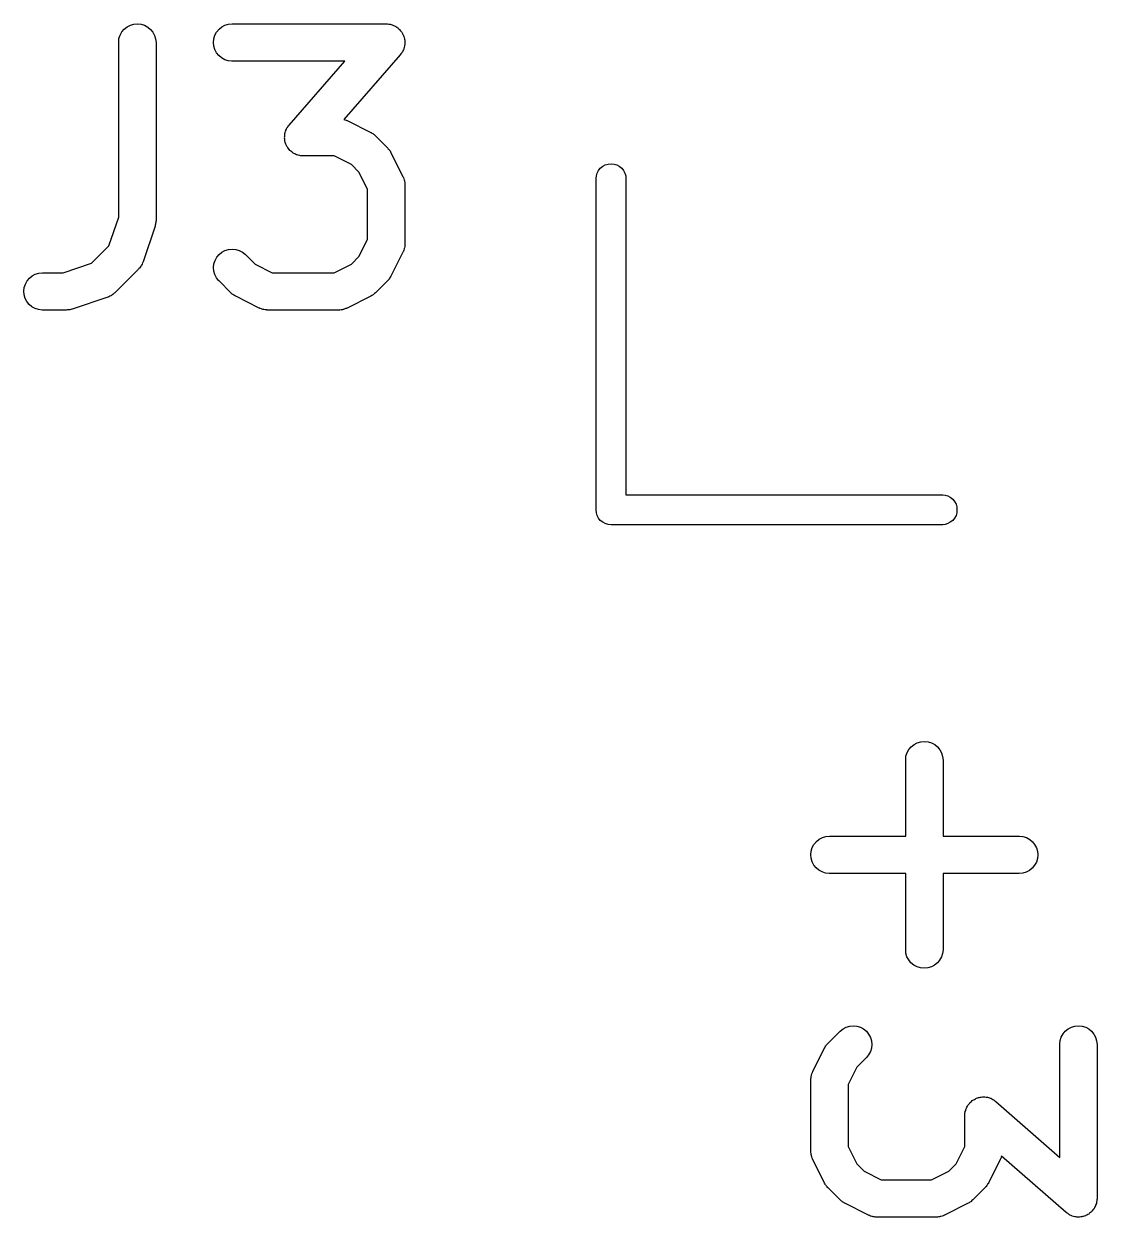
# Model space of a CAD drawing. Extents: x 156.4 to 200.3, y -120.7 to -71.6.
# Drawn here: x 157.311 to 161.623, y -77.172 to -72.377 of the extents above; entities that cross this region are included whole.
import ezdxf

# ---------------------------------------------------------------- set-up
doc = ezdxf.new("R2010")
doc.units = 0
doc.layers.add('BLACK', color=7, linetype='CONTINUOUS')

msp = doc.modelspace()

# ---------------------------------------------------------------- linework, layer by layer
at = {"layer": 'BLACK', "linetype": 'CONTINUOUS'}
for p, q in [((157.705, -72.41), (157.714, -72.3988)), ((157.714, -72.3988), (157.726, -72.3896)), ((157.726, -72.3896), (157.739, -72.3828)), ((157.739, -72.3828), (157.753, -72.3787)), ((157.753, -72.3787), (157.767, -72.3774)), ((157.767, -72.3774), (157.782, -72.3789)), ((157.782, -72.3789), (157.796, -72.3832)), ((157.796, -72.3832), (157.809, -72.3902)), ((157.809, -72.3902), (157.82, -72.3995)), ((157.82, -72.3995), (157.829, -72.4109)), ((158.085, -72.4104), (158.095, -72.3992)), ((158.095, -72.3992), (158.106, -72.3899)), ((158.106, -72.3899), (158.119, -72.383)), ((158.119, -72.383), (158.133, -72.3788)), ((158.133, -72.3788), (158.148, -72.3774)), ((158.148, -72.3774), (158.767, -72.3774)), ((158.767, -72.3774), (158.768, -72.3774)), ((158.768, -72.3774), (158.772, -72.3779)), ((158.772, -72.3779), (158.777, -72.3781)), ((158.777, -72.3781), (158.78, -72.3787)), ((158.78, -72.3787), (158.782, -72.379)), ((158.782, -72.379), (158.787, -72.3804)), ((158.787, -72.3804), (158.791, -72.3815)), ((158.791, -72.3815), (158.794, -72.3826)), ((158.794, -72.3826), (158.796, -72.3834)), ((158.796, -72.3834), (158.8, -72.3857)), ((158.8, -72.3857), (158.805, -72.3877)), ((158.805, -72.3877), (158.807, -72.3892)), ((158.807, -72.3892), (158.809, -72.3905)), ((158.809, -72.3905), (158.813, -72.3935)), ((158.813, -72.3935), (158.816, -72.3963)), ((158.816, -72.3963), (158.818, -72.3982)), ((158.818, -72.3982), (158.82, -72.3999)), ((158.82, -72.3999), (158.823, -72.4036)), ((158.823, -72.4036), (158.826, -72.407)), ((157.692, -72.4513), (157.693, -72.4368)), ((157.692, -72.4524), (157.692, -72.4513)), ((157.692, -73.1545), (157.692, -72.4524)), ((157.693, -72.4368), (157.698, -72.4228)), ((157.698, -72.4228), (157.705, -72.41)), ((157.829, -72.4109), (157.836, -72.4238)), ((157.836, -72.4238), (157.84, -72.4378)), ((157.84, -72.4378), (157.842, -72.4524)), ((157.842, -72.4524), (157.842, -73.1667)), ((158.073, -72.4519), (158.074, -72.4373)), ((158.074, -72.4664), (158.073, -72.4519)), ((158.074, -72.4373), (158.078, -72.4233)), ((158.078, -72.4233), (158.085, -72.4104)), ((158.826, -72.407), (158.828, -72.4093)), ((158.828, -72.4093), (158.829, -72.4113)), ((158.829, -72.4113), (158.832, -72.4155)), ((158.832, -72.4155), (158.834, -72.4195)), ((158.834, -72.4195), (158.835, -72.422)), ((158.835, -72.422), (158.836, -72.4243)), ((158.836, -72.4243), (158.838, -72.4288)), ((158.838, -72.4288), (158.839, -72.4332)), ((158.839, -72.4332), (158.84, -72.4358)), ((158.84, -72.4358), (158.84, -72.4383)), ((158.84, -72.4383), (158.841, -72.443)), ((158.841, -72.443), (158.842, -72.4477)), ((158.842, -72.4477), (158.841, -72.4503)), ((158.841, -72.4503), (158.842, -72.4529)), ((158.842, -72.4529), (158.841, -72.4576)), ((158.078, -72.4805), (158.074, -72.4664)), ((158.085, -72.4934), (158.078, -72.4805)), ((158.094, -72.5049), (158.085, -72.4934)), ((158.823, -72.5018), (158.596, -72.7611)), ((158.826, -72.4979), (158.823, -72.5018)), ((158.829, -72.4943), (158.826, -72.4979)), ((158.83, -72.492), (158.829, -72.4943)), ((158.832, -72.4899), (158.83, -72.492)), ((158.834, -72.4856), (158.832, -72.4899)), ((158.836, -72.4814), (158.834, -72.4856)), ((158.837, -72.4789), (158.836, -72.4814)), ((158.838, -72.4765), (158.837, -72.4789)), ((158.839, -72.4719), (158.838, -72.4765)), ((158.84, -72.4675), (158.839, -72.4719)), ((158.841, -72.4623), (158.84, -72.4648)), ((158.84, -72.4648), (158.84, -72.4675)), ((158.841, -72.4576), (158.841, -72.4623)), ((158.105, -72.5143), (158.094, -72.5049)), ((158.118, -72.5213), (158.105, -72.5143)), ((158.132, -72.5257), (158.118, -72.5213)), ((158.147, -72.5274), (158.132, -72.5257)), ((158.148, -72.5274), (158.147, -72.5274)), ((158.601, -72.5274), (158.148, -72.5274)), ((158.377, -72.7839), (158.601, -72.5274)), ((158.371, -72.7914), (158.374, -72.7878)), ((158.374, -72.7878), (158.377, -72.7839)), ((158.596, -72.7611), (158.601, -72.7629)), ((158.601, -72.7629), (158.606, -72.7644)), ((158.606, -72.7644), (158.608, -72.7655)), ((158.608, -72.7655), (158.61, -72.7663)), ((158.61, -72.7663), (158.705, -72.8139)), ((158.358, -72.8328), (158.359, -72.8281)), ((158.359, -72.8354), (158.358, -72.8328)), ((158.358, -72.8381), (158.359, -72.8354)), ((158.359, -72.8234), (158.36, -72.8209)), ((158.359, -72.8281), (158.359, -72.8234)), ((158.36, -72.8183), (158.361, -72.8138)), ((158.36, -72.8209), (158.36, -72.8183)), ((158.361, -72.8138), (158.362, -72.8092)), ((158.362, -72.8092), (158.363, -72.8068)), ((158.363, -72.8068), (158.364, -72.8043)), ((158.364, -72.8043), (158.366, -72.8001)), ((158.366, -72.8001), (158.368, -72.7958)), ((158.368, -72.7958), (158.37, -72.7937)), ((158.37, -72.7937), (158.371, -72.7914)), ((158.705, -72.8139), (158.706, -72.8143)), ((158.706, -72.8143), (158.709, -72.8166)), ((158.709, -72.8166), (158.713, -72.8186)), ((158.713, -72.8186), (158.716, -72.8206)), ((158.716, -72.8206), (158.718, -72.8223)), ((158.718, -72.8223), (158.721, -72.8252)), ((158.721, -72.8252), (158.724, -72.8279)), ((158.724, -72.8279), (158.772, -72.8755)), ((158.359, -72.8427), (158.358, -72.8381)), ((158.36, -72.8474), (158.359, -72.8427)), ((158.36, -72.8499), (158.36, -72.8474)), ((158.361, -72.8525), (158.36, -72.8499)), ((158.362, -72.8569), (158.361, -72.8525)), ((158.364, -72.8614), (158.362, -72.8569)), ((158.365, -72.8638), (158.364, -72.8614)), ((158.366, -72.8662), (158.365, -72.8638)), ((158.368, -72.8702), (158.366, -72.8662)), ((158.371, -72.8744), (158.368, -72.8702)), ((158.372, -72.8764), (158.371, -72.8744)), ((158.374, -72.8787), (158.372, -72.8764)), ((158.377, -72.8821), (158.374, -72.8787)), ((158.38, -72.8858), (158.377, -72.8821)), ((158.772, -72.8755), (158.773, -72.8763)), ((158.773, -72.8763), (158.775, -72.8796)), ((158.775, -72.8796), (158.778, -72.8826)), ((158.778, -72.8826), (158.78, -72.8853)), ((158.78, -72.8853), (158.782, -72.8877)), ((158.382, -72.8875), (158.38, -72.8858)), ((158.384, -72.8894), (158.382, -72.8875)), ((158.387, -72.8922), (158.384, -72.8894)), ((158.391, -72.8952), (158.387, -72.8922)), ((158.393, -72.8965), (158.391, -72.8952)), ((158.395, -72.898), (158.393, -72.8965)), ((158.4, -72.9), (158.395, -72.898)), ((158.404, -72.9023), (158.4, -72.9)), ((158.406, -72.9031), (158.404, -72.9023)), ((158.409, -72.9042), (158.406, -72.9031)), ((158.413, -72.9053), (158.409, -72.9042)), ((158.418, -72.9067), (158.413, -72.9053)), ((158.42, -72.907), (158.418, -72.9067)), ((158.423, -72.9076), (158.42, -72.907)), ((158.428, -72.9078), (158.423, -72.9076)), ((158.432, -72.9083), (158.428, -72.9078)), ((158.433, -72.9083), (158.432, -72.9083)), ((158.558, -72.9083), (158.433, -72.9083)), ((158.627, -72.9426), (158.558, -72.9083)), ((158.782, -72.8877), (158.784, -72.8915)), ((158.784, -72.8915), (158.786, -72.895)), ((158.786, -72.895), (158.834, -72.9903)), ((158.657, -72.973), (158.627, -72.9426)), ((158.692, -73.0415), (158.657, -72.973)), ((159.611, -72.9882), (159.614, -72.9769)), ((159.614, -72.9769), (159.62, -72.9665)), ((159.62, -72.9665), (159.627, -72.9574)), ((159.627, -72.9574), (159.637, -72.9499)), ((159.637, -72.9499), (159.647, -72.9443)), ((159.647, -72.9443), (159.658, -72.9409)), ((159.658, -72.9409), (159.67, -72.9397)), ((159.67, -72.9397), (159.682, -72.9409)), ((159.682, -72.9409), (159.693, -72.9443)), ((159.693, -72.9443), (159.703, -72.9499)), ((159.703, -72.9499), (159.713, -72.9574)), ((159.713, -72.9574), (159.72, -72.9665)), ((159.72, -72.9665), (159.726, -72.9769)), ((159.726, -72.9769), (159.729, -72.9882)), ((158.834, -72.9903), (158.834, -72.9912)), ((158.834, -72.9912), (158.835, -72.9933)), ((158.835, -72.9933), (158.836, -72.9952)), ((158.836, -72.9952), (158.837, -73.0001)), ((158.837, -73.0001), (158.839, -73.0049)), ((158.839, -73.0049), (158.84, -73.0071)), ((158.84, -73.0071), (158.84, -73.0092)), ((158.84, -73.0092), (158.841, -73.0143)), ((158.841, -73.0143), (158.842, -73.0194)), ((158.842, -73.0194), (158.841, -73.0216)), ((158.841, -73.0216), (158.842, -73.0238)), ((158.842, -73.0238), (158.842, -73.2619)), ((159.61, -72.9971), (159.611, -72.9882)), ((159.61, -74.3271), (159.61, -72.9971)), ((159.729, -72.9882), (159.73, -72.9971)), ((159.73, -72.9971), (159.73, -74.27)), ((158.692, -73.2442), (158.692, -73.0415)), ((157.653, -73.269), (157.692, -73.1545)), ((157.842, -73.1677), (157.841, -73.1719)), ((157.841, -73.1719), (157.841, -73.1761)), ((157.842, -73.1667), (157.842, -73.1677)), ((157.838, -73.1904), (157.79, -73.3332)), ((157.839, -73.1863), (157.838, -73.1904)), ((157.84, -73.1823), (157.839, -73.1863)), ((157.841, -73.1761), (157.84, -73.1792)), ((157.84, -73.1792), (157.84, -73.1823)), ((157.583, -73.3392), (157.653, -73.269)), ((158.657, -73.3127), (158.692, -73.2442)), ((158.842, -73.263), (158.841, -73.2651)), ((158.841, -73.2651), (158.841, -73.2674)), ((158.841, -73.2674), (158.841, -73.2724)), ((158.842, -73.2619), (158.842, -73.263)), ((158.079, -73.3278), (158.086, -73.315)), ((158.086, -73.315), (158.095, -73.3037)), ((158.095, -73.3037), (158.106, -73.2945)), ((158.106, -73.2945), (158.119, -73.2877)), ((158.119, -73.2877), (158.133, -73.2835)), ((158.133, -73.2835), (158.148, -73.2821)), ((158.148, -73.2821), (158.162, -73.2836)), ((158.162, -73.2836), (158.176, -73.2879)), ((158.176, -73.2879), (158.189, -73.2948)), ((158.189, -73.2948), (158.201, -73.3041)), ((158.201, -73.3041), (158.24, -73.3431)), ((158.627, -73.3431), (158.657, -73.3127)), ((158.834, -73.2954), (158.786, -73.3907)), ((158.835, -73.2934), (158.834, -73.2954)), ((158.836, -73.2914), (158.835, -73.2934)), ((158.837, -73.2866), (158.836, -73.2914)), ((158.839, -73.2818), (158.837, -73.2866)), ((158.84, -73.2775), (158.839, -73.2796)), ((158.839, -73.2796), (158.839, -73.2818)), ((158.841, -73.2724), (158.84, -73.2775)), ((157.469, -73.3774), (157.583, -73.3392)), ((157.772, -73.3626), (157.677, -73.4578)), ((157.773, -73.3609), (157.772, -73.3626)), ((157.775, -73.3594), (157.773, -73.3609)), ((157.778, -73.3552), (157.775, -73.3594)), ((157.781, -73.3512), (157.778, -73.3552)), ((157.782, -73.3493), (157.781, -73.3512)), ((157.784, -73.3475), (157.782, -73.3493)), ((157.786, -73.3429), (157.784, -73.3475)), ((157.788, -73.3383), (157.786, -73.3429)), ((157.789, -73.3362), (157.788, -73.3383)), ((157.79, -73.3342), (157.789, -73.3362)), ((157.79, -73.3332), (157.79, -73.3342)), ((158.073, -73.3564), (158.074, -73.3418)), ((158.074, -73.3709), (158.073, -73.3564)), ((158.074, -73.3418), (158.079, -73.3278)), ((158.24, -73.3431), (158.308, -73.3774)), ((158.558, -73.3774), (158.627, -73.3431)), ((157.317, -73.4233), (157.324, -73.4104)), ((157.324, -73.4104), (157.333, -73.3992)), ((157.333, -73.3992), (157.344, -73.3899)), ((157.344, -73.3899), (157.357, -73.383)), ((157.357, -73.383), (157.371, -73.3788)), ((157.371, -73.3788), (157.386, -73.3774)), ((157.386, -73.3774), (157.469, -73.3774)), ((158.078, -73.385), (158.074, -73.3709)), ((158.085, -73.398), (158.078, -73.385)), ((158.094, -73.4094), (158.085, -73.398)), ((158.095, -73.4102), (158.094, -73.4094)), ((158.142, -73.4578), (158.095, -73.4102)), ((158.308, -73.3774), (158.558, -73.3774)), ((158.772, -73.4102), (158.724, -73.4578)), ((158.775, -73.4069), (158.772, -73.4102)), ((158.778, -73.4039), (158.775, -73.4069)), ((158.779, -73.4013), (158.778, -73.4039)), ((158.781, -73.3989), (158.779, -73.4013)), ((158.783, -73.3952), (158.781, -73.3989)), ((158.786, -73.3916), (158.783, -73.3952)), ((158.786, -73.3907), (158.786, -73.3916)), ((157.311, -73.4519), (157.312, -73.4373)), ((157.312, -73.4664), (157.311, -73.4519)), ((157.312, -73.4373), (157.317, -73.4233)), ((157.674, -73.4599), (157.673, -73.4615)), ((157.676, -73.4585), (157.674, -73.4599)), ((157.677, -73.4578), (157.676, -73.4585)), ((158.145, -73.4605), (158.142, -73.4578)), ((158.148, -73.4634), (158.145, -73.4605)), ((158.724, -73.4585), (158.72, -73.4612)), ((158.724, -73.4578), (158.724, -73.4585)), ((157.316, -73.4805), (157.312, -73.4664)), ((157.323, -73.4934), (157.316, -73.4805)), ((157.332, -73.5049), (157.323, -73.4934)), ((157.343, -73.5143), (157.332, -73.5049)), ((157.648, -73.4759), (157.505, -73.5235)), ((157.65, -73.475), (157.648, -73.4759)), ((157.652, -73.4744), (157.65, -73.475)), ((157.656, -73.472), (157.652, -73.4744)), ((157.661, -73.47), (157.656, -73.472)), ((157.663, -73.4687), (157.661, -73.47)), ((157.665, -73.4677), (157.663, -73.4687)), ((157.669, -73.4645), (157.665, -73.4677)), ((157.673, -73.4615), (157.669, -73.4645)), ((158.151, -73.4651), (158.148, -73.4634)), ((158.154, -73.4671), (158.151, -73.4651)), ((158.157, -73.4691), (158.154, -73.4671)), ((158.161, -73.4714), (158.157, -73.4691)), ((158.162, -73.4718), (158.161, -73.4714)), ((158.257, -73.5195), (158.162, -73.4718)), ((158.705, -73.4718), (158.61, -73.5195)), ((158.709, -73.4696), (158.705, -73.4718)), ((158.712, -73.4677), (158.709, -73.4696)), ((158.715, -73.4657), (158.712, -73.4677)), ((158.717, -73.4641), (158.715, -73.4657)), ((158.72, -73.4612), (158.717, -73.4641)), ((157.356, -73.5213), (157.343, -73.5143)), ((157.37, -73.5257), (157.356, -73.5213)), ((157.385, -73.5274), (157.37, -73.5257)), ((157.386, -73.5274), (157.385, -73.5274)), ((157.481, -73.5274), (157.386, -73.5274)), ((157.485, -73.527), (157.481, -73.5274)), ((157.489, -73.5269), (157.485, -73.527)), ((157.492, -73.5263), (157.489, -73.5269)), ((157.496, -73.526), (157.492, -73.5263)), ((157.5, -73.5247), (157.496, -73.526)), ((157.504, -73.5239), (157.5, -73.5247)), ((157.505, -73.5235), (157.504, -73.5239)), ((158.259, -73.5203), (158.257, -73.5195)), ((158.261, -73.5213), (158.259, -73.5203)), ((158.266, -73.5229), (158.261, -73.5213)), ((158.271, -73.5247), (158.266, -73.5229)), ((158.273, -73.5251), (158.271, -73.5247)), ((158.275, -73.5257), (158.273, -73.5251)), ((158.28, -73.5263), (158.275, -73.5257)), ((158.285, -73.5272), (158.28, -73.5263)), ((158.287, -73.5271), (158.285, -73.5272)), ((158.289, -73.5274), (158.287, -73.5271)), ((158.29, -73.5274), (158.289, -73.5274)), ((158.576, -73.5274), (158.29, -73.5274)), ((158.578, -73.5272), (158.576, -73.5274)), ((158.581, -73.5273), (158.578, -73.5272)), ((158.586, -73.5265), (158.581, -73.5273)), ((158.591, -73.526), (158.586, -73.5265)), ((158.593, -73.5253), (158.591, -73.526)), ((158.595, -73.525), (158.593, -73.5253)), ((158.6, -73.5232), (158.595, -73.525)), ((158.605, -73.5217), (158.6, -73.5232)), ((158.607, -73.5207), (158.605, -73.5217)), ((158.609, -73.5199), (158.607, -73.5207)), ((158.61, -73.5195), (158.609, -73.5199)), ((159.73, -74.27), (161.003, -74.27)), ((161.003, -74.27), (161.012, -74.2709)), ((161.012, -74.2709), (161.023, -74.2743)), ((161.023, -74.2743), (161.033, -74.2799)), ((161.033, -74.2799), (161.043, -74.2874)), ((161.043, -74.2874), (161.05, -74.2965)), ((161.05, -74.2965), (161.056, -74.3069)), ((161.056, -74.3069), (161.059, -74.3182)), ((161.059, -74.3182), (161.06, -74.33)), ((159.61, -74.33), (159.61, -74.3271)), ((159.611, -74.3418), (159.61, -74.33)), ((159.614, -74.3531), (159.611, -74.3418)), ((159.619, -74.3613), (159.614, -74.3531)), ((159.62, -74.3635), (159.619, -74.3613)), ((159.627, -74.3726), (159.62, -74.3635)), ((161.05, -74.3635), (161.043, -74.3726)), ((161.056, -74.3531), (161.05, -74.3635)), ((161.059, -74.3418), (161.056, -74.3531)), ((161.06, -74.33), (161.059, -74.3418)), ((159.637, -74.3801), (159.627, -74.3726)), ((159.647, -74.3857), (159.637, -74.3801)), ((159.658, -74.3891), (159.647, -74.3857)), ((159.67, -74.3903), (159.658, -74.3891)), ((159.673, -74.39), (159.67, -74.3903)), ((161.003, -74.39), (159.673, -74.39)), ((161.012, -74.3891), (161.003, -74.39)), ((161.023, -74.3857), (161.012, -74.3891)), ((161.033, -74.3801), (161.023, -74.3857)), ((161.043, -74.3726), (161.033, -74.3801)), ((160.867, -75.2932), (160.876, -75.282)), ((160.876, -75.282), (160.888, -75.2728)), ((160.888, -75.2728), (160.9, -75.2661)), ((160.9, -75.2661), (160.915, -75.2619)), ((160.915, -75.2619), (160.929, -75.2606)), ((160.929, -75.2606), (160.944, -75.2621)), ((160.944, -75.2621), (160.958, -75.2665)), ((160.958, -75.2665), (160.971, -75.2734)), ((160.971, -75.2734), (160.982, -75.2827)), ((160.982, -75.2827), (160.991, -75.2941)), ((160.854, -75.3345), (160.855, -75.32)), ((160.855, -75.32), (160.86, -75.306)), ((160.86, -75.306), (160.867, -75.2932)), ((160.991, -75.2941), (160.998, -75.307)), ((160.998, -75.307), (161.002, -75.321)), ((161.002, -75.321), (161.004, -75.3356)), ((160.854, -75.3356), (160.854, -75.3345)), ((160.854, -75.6415), (160.854, -75.3356)), ((161.004, -75.3356), (161.004, -75.6415)), ((160.485, -75.6746), (160.495, -75.6633)), ((160.495, -75.6633), (160.506, -75.6541)), ((160.506, -75.6541), (160.519, -75.6472)), ((160.519, -75.6472), (160.533, -75.643)), ((160.533, -75.643), (160.548, -75.6415)), ((160.548, -75.6415), (160.854, -75.6415)), ((161.004, -75.6415), (161.31, -75.6415)), ((161.31, -75.6415), (161.311, -75.6416)), ((161.311, -75.6416), (161.325, -75.6432)), ((161.325, -75.6432), (161.339, -75.6476)), ((161.339, -75.6476), (161.352, -75.6547)), ((161.352, -75.6547), (161.363, -75.6641)), ((161.363, -75.6641), (161.372, -75.6755)), ((160.473, -75.716), (160.474, -75.7015)), ((160.474, -75.7015), (160.478, -75.6875)), ((160.478, -75.6875), (160.485, -75.6746)), ((161.372, -75.6755), (161.379, -75.6885)), ((161.379, -75.6885), (161.383, -75.7025)), ((161.383, -75.7025), (161.385, -75.7171)), ((160.474, -75.7306), (160.473, -75.716)), ((160.478, -75.7446), (160.474, -75.7306)), ((160.485, -75.7576), (160.478, -75.7446)), ((160.494, -75.769), (160.485, -75.7576)), ((161.372, -75.7585), (161.362, -75.7698)), ((161.379, -75.7456), (161.372, -75.7585)), ((161.383, -75.7316), (161.379, -75.7456)), ((161.385, -75.7171), (161.383, -75.7316)), ((160.505, -75.7784), (160.494, -75.769)), ((160.518, -75.7855), (160.505, -75.7784)), ((160.532, -75.7899), (160.518, -75.7855)), ((160.547, -75.7915), (160.532, -75.7899)), ((160.548, -75.7915), (160.547, -75.7915)), ((160.854, -75.7915), (160.548, -75.7915)), ((160.854, -76.0975), (160.854, -75.7915)), ((161.31, -75.7915), (161.004, -75.7915)), ((161.004, -75.7915), (161.004, -76.0975)), ((161.324, -75.7901), (161.31, -75.7915)), ((161.338, -75.7859), (161.324, -75.7901)), ((161.351, -75.779), (161.338, -75.7859)), ((161.362, -75.7698), (161.351, -75.779)), ((160.855, -76.1121), (160.854, -76.0975)), ((161.004, -76.0975), (161.004, -76.0985)), ((160.859, -76.1261), (160.855, -76.1121)), ((160.866, -76.139), (160.859, -76.1261)), ((160.875, -76.1503), (160.866, -76.139)), ((160.99, -76.1399), (160.981, -76.1511)), ((160.998, -76.127), (160.99, -76.1399)), ((161.002, -76.1131), (160.998, -76.127)), ((161.004, -76.0985), (161.002, -76.1131)), ((160.887, -76.1597), (160.875, -76.1503)), ((160.9, -76.1666), (160.887, -76.1597)), ((160.913, -76.171), (160.9, -76.1666)), ((160.928, -76.1725), (160.913, -76.171)), ((160.943, -76.1712), (160.928, -76.1725)), ((160.957, -76.167), (160.943, -76.1712)), ((160.97, -76.1603), (160.957, -76.167)), ((160.981, -76.1511), (160.97, -76.1603)), ((160.542, -76.473), (160.59, -76.4254)), ((160.59, -76.4254), (160.591, -76.4247)), ((160.591, -76.4247), (160.602, -76.4156)), ((160.602, -76.4156), (160.615, -76.4088)), ((160.615, -76.4088), (160.629, -76.4047)), ((160.629, -76.4047), (160.644, -76.4035)), ((160.644, -76.4035), (160.658, -76.405)), ((160.658, -76.405), (160.672, -76.4094)), ((160.672, -76.4094), (160.685, -76.4164)), ((160.685, -76.4164), (160.696, -76.4258)), ((160.696, -76.4258), (160.705, -76.4372)), ((161.486, -76.4361), (161.495, -76.4249)), ((161.495, -76.4249), (161.507, -76.4157)), ((161.507, -76.4157), (161.52, -76.4089)), ((161.52, -76.4089), (161.534, -76.4048)), ((161.534, -76.4048), (161.548, -76.4035)), ((161.548, -76.4035), (161.563, -76.405)), ((161.563, -76.405), (161.577, -76.4093)), ((161.577, -76.4093), (161.59, -76.4163)), ((161.59, -76.4163), (161.601, -76.4256)), ((161.601, -76.4256), (161.61, -76.4369)), ((160.535, -76.4819), (160.537, -76.4793)), ((160.537, -76.4793), (160.54, -76.4763)), ((160.54, -76.4763), (160.542, -76.473)), ((160.705, -76.4372), (160.712, -76.4501)), ((160.712, -76.4501), (160.716, -76.4641)), ((160.716, -76.4641), (160.718, -76.4787)), ((160.718, -76.4787), (160.716, -76.4933)), ((161.473, -76.4774), (161.474, -76.4629)), ((161.473, -76.4785), (161.473, -76.4774)), ((161.473, -76.9322), (161.473, -76.4785)), ((161.474, -76.4629), (161.479, -76.4489)), ((161.479, -76.4489), (161.486, -76.4361)), ((161.61, -76.4369), (161.617, -76.4499)), ((161.617, -76.4499), (161.621, -76.4639)), ((161.621, -76.4639), (161.623, -76.4785)), ((161.623, -76.4785), (161.623, -77.0975)), ((160.481, -76.5878), (160.528, -76.4925)), ((160.528, -76.4925), (160.529, -76.4916)), ((160.529, -76.4916), (160.531, -76.4881)), ((160.531, -76.4881), (160.533, -76.4843)), ((160.533, -76.4843), (160.535, -76.4819)), ((160.705, -76.5202), (160.696, -76.5315)), ((160.712, -76.5073), (160.705, -76.5202)), ((160.716, -76.4933), (160.712, -76.5073)), ((160.657, -76.5705), (160.623, -76.639)), ((160.696, -76.5315), (160.657, -76.5705)), ((160.473, -76.6159), (160.474, -76.6108)), ((160.473, -76.6181), (160.473, -76.6159)), ((160.473, -76.6203), (160.473, -76.6181)), ((160.473, -76.6213), (160.473, -76.6203)), ((160.473, -76.907), (160.473, -76.6213)), ((160.474, -76.6057), (160.475, -76.6036)), ((160.474, -76.6108), (160.474, -76.6057)), ((160.475, -76.6014), (160.477, -76.5966)), ((160.475, -76.6036), (160.475, -76.6014)), ((160.477, -76.5966), (160.479, -76.5918)), ((160.479, -76.5918), (160.48, -76.5898)), ((160.48, -76.5898), (160.481, -76.5878)), ((160.623, -76.639), (160.623, -76.8893)), ((161.105, -76.7218), (161.108, -76.7182)), ((161.108, -76.7182), (161.111, -76.7144)), ((161.111, -76.7144), (161.112, -76.7126)), ((161.112, -76.7126), (161.114, -76.7106)), ((161.114, -76.7106), (161.118, -76.7076)), ((161.118, -76.7076), (161.121, -76.7044)), ((161.121, -76.7044), (161.124, -76.7031)), ((161.124, -76.7031), (161.126, -76.7014)), ((161.126, -76.7014), (161.13, -76.6992)), ((161.13, -76.6992), (161.134, -76.6968)), ((161.134, -76.6968), (161.136, -76.6958)), ((161.136, -76.6958), (161.139, -76.6946)), ((161.139, -76.6946), (161.143, -76.6933)), ((161.143, -76.6933), (161.147, -76.6917)), ((161.147, -76.6917), (161.15, -76.6912)), ((161.15, -76.6912), (161.153, -76.6905)), ((161.153, -76.6905), (161.157, -76.6901)), ((161.157, -76.6901), (161.162, -76.6893)), ((161.162, -76.6893), (161.165, -76.6894)), ((161.165, -76.6894), (161.167, -76.6892)), ((161.167, -76.6892), (161.172, -76.6897)), ((161.172, -76.6897), (161.177, -76.6898)), ((161.177, -76.6898), (161.179, -76.6904)), ((161.179, -76.6904), (161.182, -76.6907)), ((161.182, -76.6907), (161.186, -76.6921)), ((161.186, -76.6921), (161.191, -76.6932)), ((161.191, -76.6932), (161.193, -76.6942)), ((161.193, -76.6942), (161.196, -76.695)), ((161.196, -76.695), (161.2, -76.6973)), ((161.2, -76.6973), (161.204, -76.6992)), ((161.204, -76.6992), (161.206, -76.7007)), ((161.206, -76.7007), (161.209, -76.702)), ((161.209, -76.702), (161.212, -76.705)), ((161.212, -76.705), (161.216, -76.7077)), ((161.216, -76.7077), (161.473, -76.9322)), ((161.092, -76.7537), (161.093, -76.7512)), ((161.092, -76.7584), (161.092, -76.7537)), ((161.092, -76.7631), (161.092, -76.7584)), ((161.092, -76.7642), (161.092, -76.7631)), ((161.092, -76.8893), (161.092, -76.7642)), ((161.093, -76.7486), (161.095, -76.7441)), ((161.093, -76.7512), (161.093, -76.7486)), ((161.095, -76.7441), (161.096, -76.7395)), ((161.096, -76.7395), (161.097, -76.7371)), ((161.097, -76.7371), (161.098, -76.7346)), ((161.098, -76.7346), (161.1, -76.7305)), ((161.1, -76.7305), (161.102, -76.7262)), ((161.102, -76.7262), (161.104, -76.7241)), ((161.104, -76.7241), (161.105, -76.7218)), ((160.473, -76.9092), (160.473, -76.907)), ((160.473, -76.9114), (160.473, -76.9092)), ((160.474, -76.9165), (160.473, -76.9114)), ((160.623, -76.8893), (160.657, -76.9578)), ((161.057, -76.9578), (161.092, -76.8893)), ((160.474, -76.9216), (160.474, -76.9165)), ((160.475, -76.9237), (160.474, -76.9216)), ((160.475, -76.9259), (160.475, -76.9237)), ((160.477, -76.9307), (160.475, -76.9259)), ((160.478, -76.9356), (160.477, -76.9307)), ((160.479, -76.9376), (160.478, -76.9356)), ((160.48, -76.9396), (160.479, -76.9376)), ((160.481, -76.9406), (160.48, -76.9396)), ((160.528, -77.0358), (160.481, -76.9406)), ((160.657, -76.9578), (160.687, -76.9882)), ((161.027, -76.9882), (161.057, -76.9578)), ((161.234, -76.9406), (161.186, -77.0358)), ((161.235, -76.9385), (161.234, -76.9406)), ((161.236, -76.9366), (161.235, -76.9385)), ((161.237, -76.9317), (161.236, -76.9366)), ((161.239, -76.9271), (161.237, -76.9317)), ((161.498, -77.1539), (161.239, -76.9271)), ((160.687, -76.9882), (160.756, -77.0225)), ((160.958, -77.0225), (161.027, -76.9882)), ((160.53, -77.0394), (160.528, -77.0358)), ((160.532, -77.0431), (160.53, -77.0394)), ((160.534, -77.0455), (160.532, -77.0431)), ((160.536, -77.0482), (160.534, -77.0455)), ((160.539, -77.0513), (160.536, -77.0482)), ((160.541, -77.0545), (160.539, -77.0513)), ((160.542, -77.0553), (160.541, -77.0545)), ((160.59, -77.1029), (160.542, -77.0553)), ((160.756, -77.0225), (160.958, -77.0225)), ((161.172, -77.0553), (161.124, -77.1029)), ((161.175, -77.052), (161.172, -77.0553)), ((161.178, -77.049), (161.175, -77.052)), ((161.179, -77.0464), (161.178, -77.049)), ((161.181, -77.044), (161.179, -77.0464)), ((161.183, -77.0403), (161.181, -77.044)), ((161.186, -77.0367), (161.183, -77.0403)), ((161.186, -77.0358), (161.186, -77.0367)), ((160.593, -77.1056), (160.59, -77.1029)), ((161.124, -77.1036), (161.12, -77.1063)), ((161.124, -77.1029), (161.124, -77.1036)), ((161.623, -77.0985), (161.622, -77.1032)), ((161.622, -77.1032), (161.622, -77.1079)), ((161.623, -77.0975), (161.623, -77.0985)), ((160.596, -77.1085), (160.593, -77.1056)), ((160.599, -77.1102), (160.596, -77.1085)), ((160.601, -77.1122), (160.599, -77.1102)), ((160.605, -77.1142), (160.601, -77.1122)), ((160.608, -77.1165), (160.605, -77.1142)), ((160.609, -77.117), (160.608, -77.1165)), ((160.705, -77.1646), (160.609, -77.117)), ((161.105, -77.117), (161.01, -77.1646)), ((161.109, -77.1147), (161.105, -77.117)), ((161.112, -77.1128), (161.109, -77.1147)), ((161.115, -77.1108), (161.112, -77.1128)), ((161.117, -77.1092), (161.115, -77.1108)), ((161.12, -77.1063), (161.117, -77.1092)), ((161.6, -77.1511), (161.596, -77.154)), ((161.602, -77.1491), (161.6, -77.1511)), ((161.604, -77.1473), (161.602, -77.1491)), ((161.606, -77.1435), (161.604, -77.1473)), ((161.61, -77.1399), (161.606, -77.1435)), ((161.611, -77.1376), (161.61, -77.1399)), ((161.612, -77.1354), (161.611, -77.1376)), ((161.614, -77.1312), (161.612, -77.1354)), ((161.617, -77.127), (161.614, -77.1312)), ((161.618, -77.1221), (161.617, -77.1245)), ((161.617, -77.1245), (161.617, -77.127)), ((161.62, -77.1176), (161.618, -77.1221)), ((161.621, -77.1131), (161.62, -77.1176)), ((161.622, -77.1079), (161.621, -77.1105)), ((161.621, -77.1105), (161.621, -77.1131)), ((160.707, -77.1654), (160.705, -77.1646)), ((160.709, -77.1664), (160.707, -77.1654)), ((160.713, -77.168), (160.709, -77.1664)), ((160.718, -77.1698), (160.713, -77.168)), ((160.72, -77.1702), (160.718, -77.1698)), ((160.723, -77.1709), (160.72, -77.1702)), ((160.728, -77.1714), (160.723, -77.1709)), ((160.733, -77.1723), (160.728, -77.1714)), ((160.735, -77.1722), (160.733, -77.1723)), ((160.737, -77.1725), (160.735, -77.1722)), ((160.738, -77.1725), (160.737, -77.1725)), ((160.976, -77.1725), (160.738, -77.1725)), ((160.978, -77.1723), (160.976, -77.1725)), ((160.981, -77.1724), (160.978, -77.1723)), ((160.986, -77.1716), (160.981, -77.1724)), ((160.991, -77.1711), (160.986, -77.1716)), ((160.993, -77.1704), (160.991, -77.1711)), ((160.995, -77.1701), (160.993, -77.1704)), ((161, -77.1683), (160.995, -77.1701)), ((161.005, -77.1668), (161, -77.1683)), ((161.007, -77.1658), (161.005, -77.1668)), ((161.009, -77.165), (161.007, -77.1658)), ((161.01, -77.1646), (161.009, -77.165)), ((161.502, -77.1567), (161.498, -77.1539)), ((161.506, -77.1597), (161.502, -77.1567)), ((161.508, -77.1609), (161.506, -77.1597)), ((161.51, -77.1625), (161.508, -77.1609)), ((161.514, -77.1644), (161.51, -77.1625)), ((161.519, -77.1666), (161.514, -77.1644)), ((161.521, -77.1674), (161.519, -77.1666)), ((161.523, -77.1685), (161.521, -77.1674)), ((161.528, -77.1696), (161.523, -77.1685)), ((161.533, -77.171), (161.528, -77.1696)), ((161.535, -77.1712), (161.533, -77.171)), ((161.538, -77.1718), (161.535, -77.1712)), ((161.542, -77.172), (161.538, -77.1718)), ((161.547, -77.1725), (161.542, -77.172)), ((161.55, -77.1723), (161.547, -77.1725)), ((161.552, -77.1724), (161.55, -77.1723)), ((161.557, -77.1716), (161.552, -77.1724)), ((161.562, -77.1712), (161.557, -77.1716)), ((161.564, -77.1704), (161.562, -77.1712)), ((161.567, -77.17), (161.564, -77.1704)), ((161.571, -77.1684), (161.567, -77.17)), ((161.576, -77.167), (161.571, -77.1684)), ((161.578, -77.1658), (161.576, -77.167)), ((161.581, -77.1649), (161.578, -77.1658)), ((161.585, -77.1624), (161.581, -77.1649)), ((161.589, -77.1603), (161.585, -77.1624)), ((161.591, -77.1586), (161.589, -77.1603)), ((161.593, -77.1572), (161.591, -77.1586)), ((161.596, -77.154), (161.593, -77.1572))]:
    msp.add_line(p, q, dxfattribs=at)

doc.saveas('drawing.dxf')
